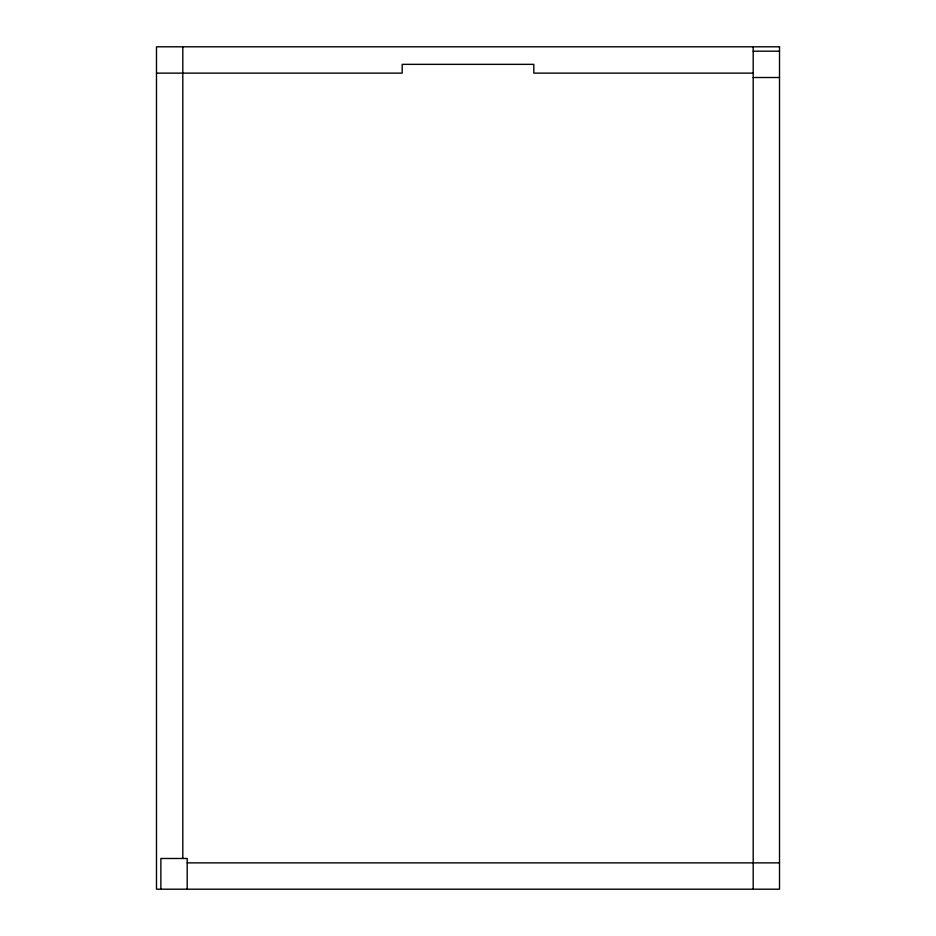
<?xml version="1.0" encoding="UTF-8"?>
<svg xmlns="http://www.w3.org/2000/svg" width="936" height="936" viewBox="0 0 936 936"><rect width="100%" height="100%" fill="white"/><g stroke="black" fill="none" stroke-linecap="round" stroke-linejoin="round"><path stroke-width="1.4" d="M753.188 51.188L779.512 51.188M156.487 73.125L402.188 73.125L402.188 64.35L533.812 64.35L533.812 73.125L753.188 73.125M753.188 77.512L779.512 77.512M187.188 862.875L779.512 862.875M753.188 46.8L753.188 889.2M187.2 889.2L187.2 858.487L160.875 858.487L160.875 889.2M182.812 46.8L182.812 858.487M779.512 46.8L156.487 46.8L156.487 889.2L779.512 889.2L779.512 46.8"/></g></svg>
